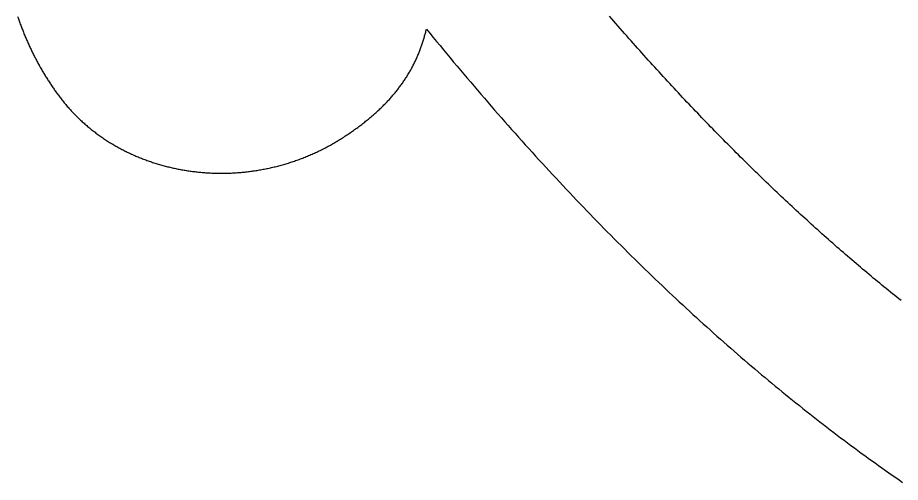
# Model space of a CAD drawing. Extents: x 1245 to 1830, y 1052 to 1456.
# Drawn here: x 1618.26 to 1654.52, y 1111.66 to 1130.76 of the extents above; entities that cross this region are included whole.
import ezdxf

# ---------------------------------------------------------------- set-up
doc = ezdxf.new("R2010")
doc.units = 0
doc.layers.add('color#3f3f3fff', color=1, linetype='CONTINUOUS')

msp = doc.modelspace()

# ---------------------------------------------------------------- linework, layer by layer
at = {"layer": 'color#3f3f3fff'}
for points in [[(1618.261, 1130.797), (1618.276, 1130.753), (1618.291, 1130.71), (1618.306, 1130.667), (1618.322, 1130.623), (1618.338, 1130.58), (1618.353, 1130.537), (1618.369, 1130.494), (1618.385, 1130.451), (1618.401, 1130.408), (1618.418, 1130.365), (1618.434, 1130.323), (1618.451, 1130.28), (1618.467, 1130.237), (1618.484, 1130.195), (1618.501, 1130.153), (1618.518, 1130.111), (1618.535, 1130.068), (1618.553, 1130.026), (1618.57, 1129.984), (1618.588, 1129.942), (1618.606, 1129.901), (1618.624, 1129.859), (1618.642, 1129.817), (1618.66, 1129.776), (1618.678, 1129.734), (1618.697, 1129.693), (1618.715, 1129.652), (1618.734, 1129.611), (1618.753, 1129.569), (1618.772, 1129.528), (1618.791, 1129.488), (1618.81, 1129.447), (1618.83, 1129.406), (1618.85, 1129.365), (1618.869, 1129.325), (1618.889, 1129.284), (1618.909, 1129.244), (1618.929, 1129.204), (1618.95, 1129.164), (1618.97, 1129.124), (1618.991, 1129.084), (1619.012, 1129.044), (1619.033, 1129.004), (1619.054, 1128.964), (1619.075, 1128.925), (1619.096, 1128.885), (1619.118, 1128.846), (1619.139, 1128.807), (1619.161, 1128.767), (1619.183, 1128.728), (1619.205, 1128.689), (1619.228, 1128.65), (1619.25, 1128.611), (1619.272, 1128.573), (1619.295, 1128.534), (1619.318, 1128.495), (1619.341, 1128.457), (1619.364, 1128.419), (1619.387, 1128.38), (1619.411, 1128.342), (1619.434, 1128.304), (1619.458, 1128.266), (1619.482, 1128.228), (1619.506, 1128.191), (1619.53, 1128.153), (1619.555, 1128.115), (1619.579, 1128.078), (1619.604, 1128.04), (1619.629, 1128.003), (1619.654, 1127.966), (1619.679, 1127.929), (1619.704, 1127.892), (1619.73, 1127.855), (1619.755, 1127.818), (1619.781, 1127.782), (1619.807, 1127.745), (1619.833, 1127.709), (1619.859, 1127.672), (1619.885, 1127.636), (1619.912, 1127.6), (1619.939, 1127.564), (1619.966, 1127.528), (1619.993, 1127.492), (1620.02, 1127.456), (1620.05, 1127.417), (1620.08, 1127.378), (1620.111, 1127.339), (1620.142, 1127.3), (1620.173, 1127.262), (1620.204, 1127.224), (1620.236, 1127.186), (1620.268, 1127.148), (1620.3, 1127.111), (1620.332, 1127.074), (1620.365, 1127.037), (1620.398, 1127), (1620.431, 1126.964), (1620.464, 1126.928), (1620.497, 1126.892), (1620.531, 1126.856), (1620.565, 1126.821), (1620.599, 1126.786), (1620.633, 1126.751), (1620.668, 1126.716), (1620.702, 1126.681), (1620.737, 1126.647), (1620.772, 1126.613), (1620.808, 1126.58), (1620.843, 1126.546), (1620.879, 1126.513), (1620.915, 1126.48), (1620.951, 1126.447), (1620.987, 1126.415), (1621.024, 1126.382), (1621.061, 1126.35), (1621.098, 1126.319), (1621.135, 1126.287), (1621.172, 1126.256), (1621.21, 1126.225), (1621.247, 1126.194), (1621.285, 1126.164), (1621.323, 1126.134), (1621.362, 1126.103), (1621.4, 1126.074), (1621.439, 1126.044), (1621.477, 1126.015), (1621.516, 1125.986), (1621.556, 1125.957), (1621.595, 1125.929), (1621.635, 1125.9), (1621.674, 1125.872), (1621.714, 1125.845), (1621.754, 1125.817), (1621.794, 1125.79), (1621.835, 1125.763), (1621.875, 1125.736), (1621.916, 1125.71), (1621.957, 1125.683), (1621.998, 1125.657), (1622.039, 1125.632), (1622.081, 1125.606), (1622.122, 1125.581), (1622.164, 1125.556), (1622.206, 1125.531), (1622.248, 1125.507), (1622.29, 1125.482), (1622.332, 1125.459), (1622.375, 1125.435), (1622.417, 1125.411), (1622.46, 1125.388), (1622.503, 1125.365), (1622.546, 1125.342), (1622.589, 1125.32), (1622.633, 1125.298), (1622.676, 1125.276), (1622.72, 1125.254), (1622.764, 1125.233), (1622.807, 1125.212), (1622.851, 1125.191), (1622.896, 1125.17), (1622.94, 1125.15), (1622.984, 1125.129), (1623.029, 1125.11), (1623.074, 1125.09), (1623.118, 1125.07), (1623.163, 1125.051), (1623.208, 1125.033), (1623.254, 1125.014), (1623.299, 1124.996), (1623.344, 1124.977), (1623.39, 1124.96), (1623.435, 1124.942), (1623.481, 1124.925), (1623.527, 1124.908), (1623.573, 1124.891), (1623.619, 1124.874), (1623.665, 1124.858), (1623.712, 1124.842), (1623.758, 1124.826), (1623.805, 1124.811), (1623.851, 1124.796), (1623.898, 1124.781), (1623.945, 1124.766), (1623.992, 1124.751), (1624.039, 1124.737), (1624.086, 1124.723), (1624.133, 1124.71), (1624.181, 1124.696), (1624.228, 1124.683), (1624.276, 1124.67), (1624.323, 1124.658), (1624.371, 1124.645), (1624.419, 1124.633), (1624.466, 1124.621), (1624.514, 1124.61), (1624.562, 1124.598), (1624.61, 1124.587), (1624.659, 1124.576), (1624.707, 1124.566), (1624.755, 1124.556), (1624.804, 1124.546), (1624.852, 1124.536), (1624.901, 1124.527), (1624.949, 1124.517), (1624.998, 1124.508), (1625.047, 1124.5), (1625.096, 1124.491), (1625.144, 1124.483), (1625.193, 1124.475), (1625.242, 1124.468), (1625.291, 1124.46), (1625.341, 1124.453), (1625.39, 1124.447), (1625.439, 1124.44), (1625.488, 1124.434), (1625.538, 1124.428), (1625.587, 1124.422), (1625.637, 1124.417), (1625.686, 1124.411), (1625.736, 1124.406), (1625.785, 1124.402), (1625.835, 1124.397), (1625.885, 1124.393), (1625.934, 1124.389), (1625.984, 1124.386), (1626.034, 1124.382), (1626.084, 1124.379), (1626.134, 1124.377), (1626.184, 1124.374), (1626.234, 1124.372), (1626.284, 1124.37), (1626.334, 1124.368), (1626.384, 1124.367), (1626.434, 1124.366), (1626.484, 1124.365), (1626.534, 1124.364), (1626.584, 1124.364), (1626.634, 1124.364), (1626.685, 1124.364), (1626.735, 1124.364), (1626.785, 1124.365), (1626.835, 1124.366), (1626.885, 1124.367), (1626.936, 1124.369), (1626.986, 1124.371), (1627.036, 1124.373), (1627.087, 1124.375), (1627.137, 1124.378), (1627.187, 1124.381), (1627.238, 1124.384), (1627.288, 1124.388), (1627.338, 1124.391), (1627.389, 1124.395), (1627.439, 1124.4), (1627.489, 1124.404), (1627.54, 1124.409), (1627.59, 1124.414), (1627.64, 1124.42), (1627.691, 1124.425), (1627.741, 1124.431), (1627.791, 1124.438), (1627.842, 1124.444), (1627.892, 1124.451), (1627.942, 1124.458), (1627.992, 1124.465), (1628.043, 1124.473), (1628.093, 1124.481), (1628.143, 1124.489), (1628.193, 1124.497), (1628.243, 1124.506), (1628.293, 1124.515), (1628.343, 1124.525), (1628.393, 1124.534), (1628.443, 1124.544), (1628.493, 1124.554), (1628.543, 1124.564), (1628.593, 1124.575), (1628.643, 1124.586), (1628.693, 1124.597), (1628.743, 1124.609), (1628.793, 1124.621), (1628.842, 1124.633), (1628.892, 1124.645), (1628.942, 1124.658), (1628.991, 1124.671), (1629.041, 1124.684), (1629.091, 1124.697), (1629.14, 1124.711), (1629.189, 1124.725), (1629.239, 1124.74), (1629.288, 1124.754), (1629.337, 1124.769), (1629.387, 1124.784), (1629.436, 1124.8), (1629.485, 1124.816), (1629.534, 1124.832), (1629.583, 1124.848), (1629.632, 1124.865), (1629.681, 1124.881), (1629.729, 1124.899), (1629.778, 1124.916), (1629.827, 1124.934), (1629.875, 1124.952), (1629.924, 1124.97), (1629.972, 1124.989), (1630.02, 1125.008), (1630.069, 1125.027), (1630.117, 1125.046), (1630.165, 1125.066), (1630.213, 1125.086), (1630.261, 1125.106), (1630.309, 1125.127), (1630.357, 1125.148), (1630.404, 1125.169), (1630.452, 1125.19), (1630.499, 1125.212), (1630.547, 1125.234), (1630.594, 1125.257), (1630.641, 1125.279), (1630.689, 1125.302), (1630.736, 1125.325), (1630.783, 1125.349), (1630.83, 1125.372), (1630.876, 1125.397), (1630.923, 1125.421), (1630.969, 1125.446), (1631.016, 1125.47), (1631.062, 1125.496), (1631.108, 1125.521), (1631.155, 1125.547), (1631.201, 1125.573), (1631.247, 1125.599), (1631.292, 1125.626), (1631.338, 1125.653), (1631.384, 1125.68), (1631.429, 1125.708), (1631.474, 1125.736), (1631.519, 1125.764), (1631.565, 1125.792), (1631.61, 1125.821), (1631.656, 1125.851), (1631.702, 1125.881), (1631.748, 1125.911), (1631.794, 1125.942), (1631.839, 1125.972), (1631.884, 1126.002), (1631.928, 1126.033), (1631.973, 1126.063), (1632.017, 1126.094), (1632.06, 1126.124), (1632.103, 1126.155), (1632.146, 1126.186), (1632.188, 1126.216), (1632.231, 1126.247), (1632.272, 1126.278), (1632.314, 1126.309), (1632.355, 1126.34), (1632.396, 1126.371), (1632.436, 1126.402), (1632.476, 1126.433), (1632.516, 1126.464), (1632.556, 1126.496), (1632.595, 1126.527), (1632.633, 1126.558), (1632.672, 1126.59), (1632.71, 1126.621), (1632.748, 1126.653), (1632.785, 1126.685), (1632.823, 1126.716), (1632.859, 1126.748), (1632.896, 1126.78), (1632.932, 1126.812), (1632.968, 1126.844), (1633.004, 1126.876), (1633.039, 1126.908), (1633.074, 1126.94), (1633.108, 1126.973), (1633.143, 1127.005), (1633.177, 1127.038), (1633.21, 1127.07), (1633.244, 1127.103), (1633.277, 1127.135), (1633.309, 1127.168), (1633.342, 1127.201), (1633.374, 1127.234), (1633.406, 1127.267), (1633.437, 1127.3), (1633.468, 1127.333), (1633.499, 1127.366), (1633.53, 1127.399), (1633.56, 1127.433), (1633.59, 1127.466), (1633.619, 1127.5), (1633.649, 1127.533), (1633.678, 1127.567), (1633.707, 1127.601), (1633.735, 1127.635), (1633.763, 1127.668), (1633.791, 1127.702), (1633.819, 1127.737), (1633.846, 1127.771), (1633.873, 1127.805), (1633.9, 1127.839), (1633.926, 1127.874), (1633.952, 1127.908), (1633.978, 1127.943), (1634.003, 1127.978), (1634.029, 1128.012), (1634.054, 1128.047), (1634.078, 1128.082), (1634.103, 1128.117), (1634.127, 1128.153), (1634.151, 1128.188), (1634.174, 1128.223), (1634.197, 1128.259), (1634.22, 1128.294), (1634.243, 1128.33), (1634.265, 1128.366), (1634.288, 1128.401), (1634.309, 1128.437), (1634.331, 1128.473), (1634.352, 1128.51), (1634.373, 1128.546), (1634.394, 1128.582), (1634.415, 1128.619), (1634.435, 1128.655), (1634.455, 1128.692), (1634.474, 1128.728), (1634.494, 1128.765), (1634.513, 1128.802), (1634.532, 1128.839), (1634.55, 1128.876), (1634.569, 1128.914), (1634.587, 1128.951), (1634.605, 1128.988), (1634.622, 1129.026), (1634.64, 1129.064), (1634.657, 1129.102), (1634.673, 1129.139), (1634.69, 1129.177), (1634.706, 1129.216), (1634.722, 1129.254), (1634.738, 1129.292), (1634.753, 1129.331), (1634.769, 1129.369), (1634.784, 1129.408), (1634.798, 1129.447), (1634.813, 1129.486), (1634.827, 1129.525), (1634.841, 1129.564), (1634.855, 1129.603), (1634.868, 1129.642), (1634.882, 1129.682), (1634.895, 1129.721), (1634.907, 1129.761), (1634.92, 1129.801), (1634.932, 1129.841), (1634.944, 1129.881), (1634.956, 1129.921), (1634.968, 1129.962), (1634.979, 1130.002), (1634.99, 1130.043), (1635.001, 1130.083), (1635.012, 1130.124), (1635.022, 1130.165), (1635.032, 1130.206), (1635.042, 1130.247), (1635.052, 1130.289), (1635.192, 1130.117), (1635.332, 1129.946), (1635.472, 1129.775), (1635.611, 1129.605), (1635.751, 1129.435), (1635.891, 1129.266), (1636.031, 1129.098), (1636.171, 1128.93), (1636.311, 1128.763), (1636.451, 1128.596), (1636.591, 1128.43), (1636.731, 1128.264), (1636.872, 1128.099), (1637.012, 1127.935), (1637.152, 1127.771), (1637.292, 1127.608), (1637.432, 1127.445), (1637.572, 1127.283), (1637.712, 1127.121), (1637.852, 1126.96), (1637.992, 1126.799), (1638.133, 1126.639), (1638.273, 1126.48), (1638.413, 1126.321), (1638.553, 1126.163), (1638.693, 1126.005), (1638.834, 1125.848), (1638.974, 1125.692), (1639.114, 1125.535), (1639.255, 1125.38), (1639.395, 1125.225), (1639.535, 1125.071), (1639.675, 1124.917), (1639.816, 1124.764), (1639.956, 1124.611), (1640.096, 1124.459), (1640.237, 1124.307), (1640.377, 1124.156), (1640.518, 1124.006), (1640.658, 1123.856), (1640.798, 1123.706), (1640.939, 1123.558), (1641.079, 1123.409), (1641.22, 1123.262), (1641.36, 1123.114), (1641.501, 1122.968), (1641.641, 1122.822), (1641.782, 1122.676), (1641.922, 1122.531), (1642.063, 1122.387), (1642.203, 1122.243), (1642.344, 1122.099), (1642.484, 1121.957), (1642.625, 1121.814), (1642.766, 1121.673), (1642.906, 1121.532), (1643.047, 1121.391), (1643.187, 1121.251), (1643.328, 1121.111), (1643.469, 1120.972), (1643.609, 1120.834), (1643.75, 1120.696), (1643.891, 1120.559), (1644.031, 1120.422), (1644.172, 1120.285), (1644.313, 1120.15), (1644.453, 1120.015), (1644.594, 1119.88), (1644.735, 1119.746), (1644.876, 1119.612), (1645.016, 1119.479), (1645.157, 1119.347), (1645.298, 1119.215), (1645.439, 1119.083), (1645.58, 1118.952), (1645.72, 1118.822), (1645.861, 1118.692), (1646.002, 1118.563), (1646.143, 1118.434), (1646.284, 1118.306), (1646.425, 1118.178), (1646.566, 1118.051), (1646.706, 1117.924), (1646.847, 1117.798), (1646.988, 1117.672), (1647.129, 1117.547), (1647.27, 1117.423), (1647.411, 1117.299), (1647.552, 1117.175), (1647.693, 1117.052), (1647.834, 1116.93), (1647.975, 1116.808), (1648.116, 1116.687), (1648.257, 1116.566), (1648.398, 1116.446), (1648.539, 1116.326), (1648.68, 1116.207), (1648.821, 1116.088), (1648.962, 1115.97), (1649.103, 1115.852), (1649.244, 1115.735), (1649.385, 1115.618), (1649.527, 1115.502), (1649.668, 1115.386), (1649.809, 1115.271), (1649.95, 1115.157), (1650.091, 1115.043), (1650.232, 1114.929), (1650.373, 1114.816), (1650.515, 1114.704), (1650.656, 1114.592), (1650.797, 1114.48), (1650.938, 1114.369), (1651.079, 1114.259), (1651.22, 1114.149), (1651.362, 1114.039), (1651.503, 1113.931), (1651.644, 1113.822), (1651.785, 1113.714), (1651.927, 1113.607), (1652.068, 1113.5), (1652.209, 1113.394), (1652.351, 1113.288), (1652.492, 1113.183), (1652.633, 1113.078), (1652.774, 1112.974), (1652.916, 1112.87), (1653.057, 1112.767), (1653.198, 1112.664), (1653.34, 1112.562), (1653.481, 1112.46), (1653.622, 1112.359), (1653.764, 1112.258), (1653.905, 1112.158), (1654.047, 1112.058), (1654.188, 1111.959), (1654.329, 1111.86), (1654.471, 1111.762), (1654.612, 1111.664)], [(1654.551, 1119.13), (1654.463, 1119.2), (1654.375, 1119.271), (1654.288, 1119.341), (1654.2, 1119.412), (1654.112, 1119.483), (1654.024, 1119.554), (1653.937, 1119.626), (1653.849, 1119.697), (1653.761, 1119.769), (1653.673, 1119.841), (1653.586, 1119.914), (1653.498, 1119.986), (1653.41, 1120.059), (1653.322, 1120.132), (1653.234, 1120.206), (1653.147, 1120.279), (1653.059, 1120.353), (1652.971, 1120.427), (1652.883, 1120.501), (1652.796, 1120.575), (1652.708, 1120.65), (1652.62, 1120.725), (1652.532, 1120.8), (1652.444, 1120.875), (1652.356, 1120.951), (1652.269, 1121.027), (1652.181, 1121.103), (1652.093, 1121.179), (1652.005, 1121.256), (1651.917, 1121.332), (1651.829, 1121.409), (1651.742, 1121.487), (1651.654, 1121.564), (1651.566, 1121.642), (1651.478, 1121.72), (1651.39, 1121.798), (1651.302, 1121.876), (1651.214, 1121.955), (1651.126, 1122.034), (1651.038, 1122.113), (1650.951, 1122.192), (1650.863, 1122.272), (1650.775, 1122.351), (1650.687, 1122.431), (1650.599, 1122.512), (1650.511, 1122.592), (1650.423, 1122.673), (1650.335, 1122.754), (1650.247, 1122.835), (1650.159, 1122.916), (1650.071, 1122.998), (1649.983, 1123.08), (1649.895, 1123.162), (1649.807, 1123.244), (1649.719, 1123.327), (1649.631, 1123.41), (1649.543, 1123.493), (1649.455, 1123.576), (1649.367, 1123.66), (1649.279, 1123.743), (1649.191, 1123.827), (1649.103, 1123.912), (1649.015, 1123.996), (1648.927, 1124.081), (1648.839, 1124.166), (1648.751, 1124.251), (1648.663, 1124.336), (1648.575, 1124.422), (1648.487, 1124.508), (1648.399, 1124.594), (1648.311, 1124.68), (1648.223, 1124.767), (1648.135, 1124.854), (1648.047, 1124.941), (1647.959, 1125.028), (1647.871, 1125.116), (1647.783, 1125.204), (1647.694, 1125.292), (1647.606, 1125.38), (1647.518, 1125.469), (1647.43, 1125.557), (1647.342, 1125.646), (1647.254, 1125.736), (1647.166, 1125.825), (1647.078, 1125.915), (1646.989, 1126.005), (1646.901, 1126.095), (1646.813, 1126.186), (1646.725, 1126.276), (1646.637, 1126.367), (1646.549, 1126.458), (1646.461, 1126.55), (1646.372, 1126.642), (1646.284, 1126.734), (1646.196, 1126.826), (1646.108, 1126.918), (1646.02, 1127.011), (1645.931, 1127.104), (1645.843, 1127.197), (1645.755, 1127.29), (1645.667, 1127.384), (1645.578, 1127.478), (1645.49, 1127.572), (1645.402, 1127.666), (1645.314, 1127.761), (1645.225, 1127.855), (1645.137, 1127.951), (1645.049, 1128.046), (1644.961, 1128.141), (1644.872, 1128.237), (1644.784, 1128.333), (1644.696, 1128.43), (1644.607, 1128.526), (1644.519, 1128.623), (1644.431, 1128.72), (1644.343, 1128.817), (1644.254, 1128.915), (1644.166, 1129.013), (1644.078, 1129.111), (1643.989, 1129.209), (1643.901, 1129.307), (1643.813, 1129.406), (1643.724, 1129.505), (1643.636, 1129.604), (1643.547, 1129.704), (1643.459, 1129.804), (1643.371, 1129.904), (1643.282, 1130.004), (1643.194, 1130.104), (1643.106, 1130.205), (1643.017, 1130.306), (1642.929, 1130.407), (1642.84, 1130.509), (1642.752, 1130.611), (1642.663, 1130.713), (1642.575, 1130.815)]]:
    msp.add_lwpolyline(points, dxfattribs=at)

doc.saveas('drawing.dxf')
